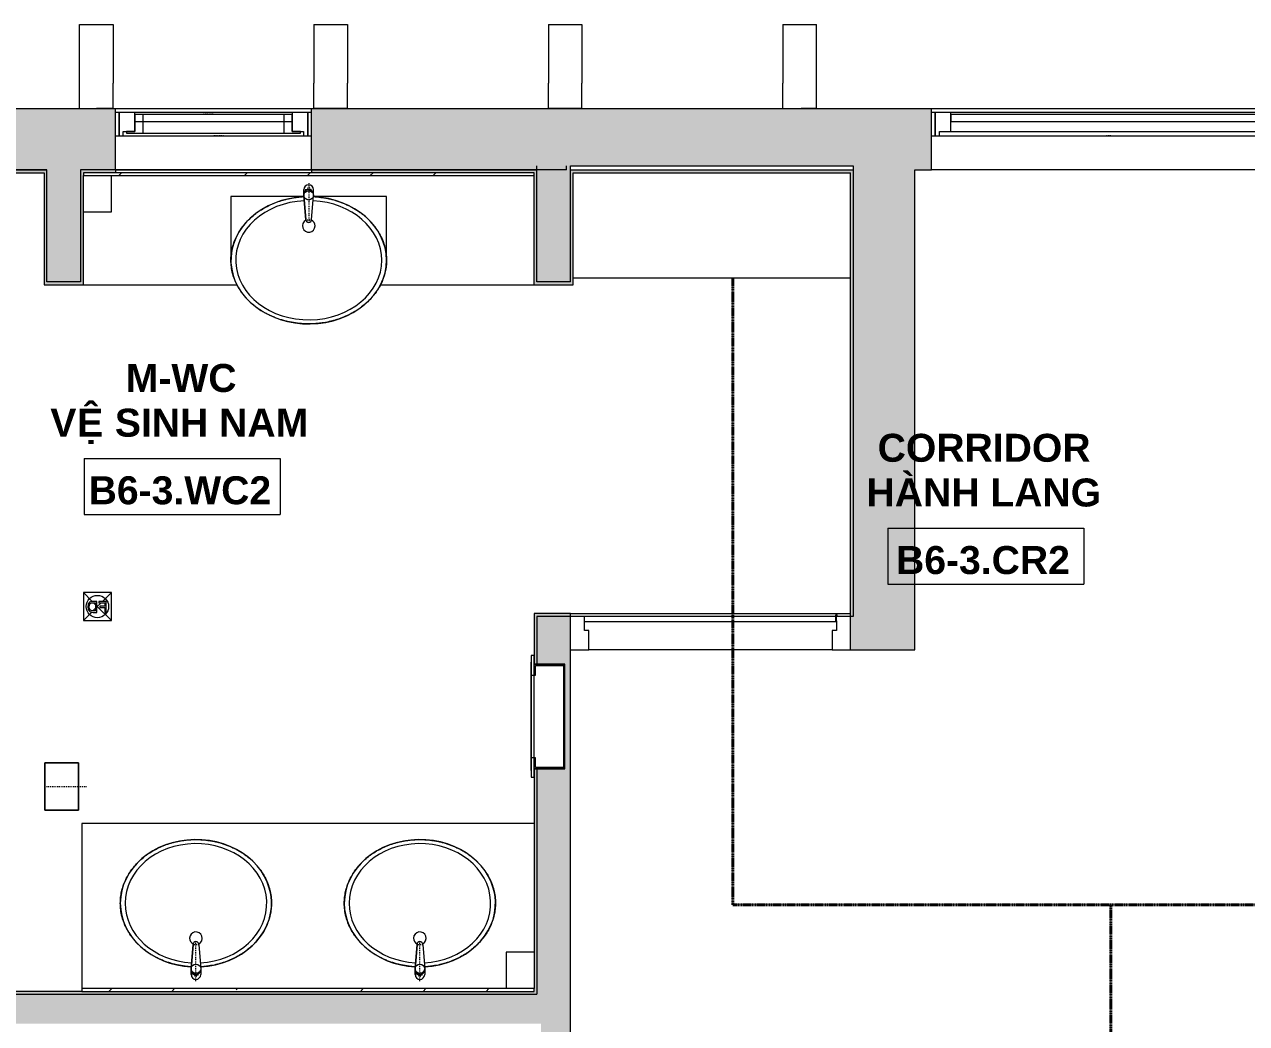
# Model space of a CAD drawing. Header units: millimetres. Extents: x -31340 to 17660, y 19597 to 75297.
# Drawn here: x -8355 to -3990, y 71727 to 75297 of the extents above; entities that cross this region are included whole.
import ezdxf

# ---------------------------------------------------------------- set-up
doc = ezdxf.new("R2010")
doc.units = ezdxf.units.MM
doc.linetypes.add('Dash', pattern=[6.35, 3.175, -3.175])
doc.linetypes.add('dash 1-1', pattern=[2, 1, -1])
for name, color, linetype, lineweight in [('A-AREA-IDEN', 2, 'Continuous', 9), ('A-DETL', 90, 'Continuous', 5), ('A-DOOR', 31, 'Continuous', 5), ('A-DOOR-FRAM', 31, 'Continuous', 5), ('A-FLOR', 192, 'Continuous', 5), ('A-GLAZ', 151, 'Continuous', 5), ('A-GLAZ-CWMG', 51, 'Continuous', 5), ('A-GLAZ-HDLN', 1, 'Dash', 5), ('A-WALL', 113, 'Continuous', 5), ('A-WALL-PATT', 111, 'Continuous', 5), ('P-SANR-FIXT', 6, 'Continuous', 5), ('P-SANR-FIXT-HDLN', 131, 'Dash', 5)]:
    doc.layers.add(name, color=color, linetype=linetype, lineweight=lineweight)
doc.styles.add('Arial_B', font='arialbd.ttf', dxfattribs={"height": 100})
doc.styles.add('Arial_B_1', font='arialbd.ttf', dxfattribs={"height": 100})

# ---------------------------------------------------------------- blocks, each defined once
blk = doc.blocks.new('VGU_CLUSTER_W1A - W2A - W3A - W4 - W5C - W6 - VGU_CLUSTER_W4-8565465-3rd Traffic Floor Plan - Pedestrian')
at = {"layer": 'A-GLAZ', "lineweight": 9}
for p, q in [((-612, 95), (-625, 95)), ((-612, 95), (-612, 12)), ((-556, 95), (-612, 95)), ((-612, 12), (-612, 95)), ((-556, 28), (-556, 95)), ((556, 88), (-556, 88)), ((-556, 88), (-556, 63)), ((612, 95), (556, 95)), ((556, 95), (556, 28)), ((556, 63), (556, 88)), ((612, 12), (612, 95)), ((625, 95), (612, 95)), ((612, 95), (612, 12)), ((-556, 63), (556, 63)), ((-625, 12), (-612, 12)), ((-612, 12), (-597, 12)), ((-597, 12), (-597, 28)), ((-597, 28), (-556, 28)), ((556, 28), (597, 28)), ((597, 28), (597, 12)), ((597, 12), (612, 12)), ((612, 12), (625, 12))]:
    blk.add_line(p, q, dxfattribs=at)
at = {"layer": 'A-GLAZ'}
for p, q in [((556, 95), (-556, 95)), ((-597, 12), (597, 12)), ((-556, 28), (556, 28))]:
    blk.add_line(p, q, dxfattribs=at)
at = {"layer": 'A-GLAZ-HDLN'}
for p in [(-15.2, 12), (15.2, 12)]:
    blk.add_line(p, (0, 12), dxfattribs=at)
blk = doc.blocks.new('TOILET PAPER DISPENSER - DS708PAS-8196662-3rd Traffic Floor Plan - Pedestrian')
at = {"layer": 'P-SANR-FIXT', "color": 7}
for p, q in [((85, 0), (-85, 0)), ((-85, 0), (-85, -120)), ((-85, -120), (-85, 0)), ((-85, 0), (85, 0)), ((85, -120), (85, 0)), ((85, 0), (85, -120)), ((-85, -120), (85, -120)), ((85, -120), (-85, -120))]:
    blk.add_line(p, q, dxfattribs=at)
at = {"layer": 'P-SANR-FIXT-HDLN', "color": 7}
blk.add_line((0, 0), (0, -150), dxfattribs=at)
blk = doc.blocks.new('LAVABOR COUNTER2 - COUNTER TOP 2-9917174-3rd Traffic Floor Plan - Pedestrian')
at = {"layer": 'P-SANR-FIXT', "color": 7}
for p, q in [((808, 600), (-808, 600)), ((-808, 600), (-808, 10))]:
    blk.add_line(p, q, dxfattribs=at)
blk = doc.blocks.new('LAVABOR BASIN - LAVABOR BASIN-11884299-3rd Traffic Floor Plan - Pedestrian')
at = {"layer": 'P-SANR-FIXT', "color": 7}
for start, end in [(295.9753, 180), (180, 243.6978)]:
    blk.add_arc((0, 190), 22.5, start, end, dxfattribs=at)
for major_axis, ratio, start_param, end_param in [((270, 0), 0.842593, 4.77385, 9.424778), ((253, 0), 0.841897, 4.77344, 9.424778), ((270, 0), 0.842593, 3.141593, 4.650928), ((253, 0), 0.841897, 3.141593, 4.649557)]:
    blk.add_ellipse((0, 315), major_axis=major_axis, ratio=ratio, start_param=start_param, end_param=end_param, dxfattribs=at)
for points, knots in [([(-270, 315), (-270, 322), (-269.2, 336), (-265.8, 356.6), (-260.2, 376.8), (-252.4, 396.7), (-242.5, 415.7), (-232.5, 431), (-223.6, 442.7), (-214.1, 454), (-200.9, 467.4), (-186.4, 479.9), (-174.1, 489), (-161.2, 497.7), (-144.2, 507.7), (-122.8, 517.9), (-103.9, 525.2), (-88.4, 530), (-72.9, 534.2), (-56.8, 537.6), (-40.4, 540), (-27.7, 541.4), (-14.2, 542.3), (0, 542.6), (14.2, 542.3), (28.2, 541.4), (42.2, 539.8), (56.2, 537.6), (70, 534.8), (83.5, 531.5), (96.7, 527.5), (109.9, 522.9), (122.7, 517.8), (135.1, 512.1), (147.1, 505.9), (158.8, 499.1), (170, 491.8), (180.7, 484.1), (191, 476), (200.7, 467.3), (210, 458.2), (218.5, 448.8), (226.5, 439), (233.9, 428.8), (240.7, 418.3), (246.8, 407.6), (252.2, 396.6), (256.9, 385.3), (260.9, 373.9), (265.3, 358.5), (269, 339), (270, 323.1), (270, 315)], [-1, -1, -1, -1, -0.970833, -0.941667, -0.9125, -0.883333, -0.854167, -0.825, -0.810417, -0.795833, -0.766667, -0.7375, -0.722917, -0.708333, -0.679167, -0.65, -0.620833, -0.60625, -0.591667, -0.5625, -0.547917, -0.533333, -0.516667, -0.5, -0.483333, -0.466667, -0.45, -0.433333, -0.416667, -0.4, -0.383333, -0.366667, -0.35, -0.333333, -0.316667, -0.3, -0.283333, -0.266667, -0.25, -0.233333, -0.216667, -0.2, -0.183333, -0.166667, -0.15, -0.133333, -0.116667, -0.1, -0.083333, -0.066667, -0.033333, 0, 0, 0, 0]), ([(-16.6, 87.9), (-20.5, 88.1), (-29.1, 88.7), (-42.2, 90.2), (-56.2, 92.4), (-70, 95.2), (-83.5, 98.5), (-96.7, 102.5), (-109.9, 107.1), (-122.7, 112.2), (-135.1, 117.9), (-147.1, 124.1), (-158.8, 130.9), (-170, 138.2), (-180.7, 145.9), (-191, 154), (-200.7, 162.7), (-210, 171.8), (-218.5, 181.2), (-226.5, 191), (-233.9, 201.2), (-240.7, 211.7), (-246.8, 222.4), (-252.2, 233.4), (-256.9, 244.7), (-260.9, 256.1), (-265.3, 271.5), (-269, 291), (-270, 306.9), (-270, 315)], [-0.4804075, -0.4804075, -0.4804075, -0.4804075, -0.4666667, -0.45, -0.4333333, -0.4166667, -0.4, -0.3833333, -0.3666667, -0.35, -0.3333333, -0.3166667, -0.3, -0.2833333, -0.2666667, -0.25, -0.2333333, -0.2166667, -0.2, -0.1833333, -0.1666667, -0.15, -0.1333333, -0.1166667, -0.1, -0.0833333, -0.0666667, -0.0333333, 0, 0, 0, 0]), ([(270, 315), (270, 308), (269.2, 294), (265.8, 273.4), (260.2, 253.2), (252.4, 233.3), (242.5, 214.3), (232.5, 199), (223.6, 187.3), (214.1, 176), (200.9, 162.6), (186.4, 150.1), (174.1, 141), (161.2, 132.3), (144.2, 122.3), (122.8, 112.1), (103.9, 104.8), (88.4, 100), (72.9, 95.8), (56.8, 92.4), (40.4, 90), (28.5, 88.7), (20.5, 88.1), (16.6, 87.9)], [-1, -1, -1, -1, -0.9708333, -0.9416667, -0.9125, -0.8833333, -0.8541667, -0.825, -0.8104167, -0.7958333, -0.7666667, -0.7375, -0.7229167, -0.7083333, -0.6791667, -0.65, -0.6208333, -0.60625, -0.5916667, -0.5625, -0.5479167, -0.5333333, -0.5195925, -0.5195925, -0.5195925, -0.5195925])]:
    blk.add_open_spline(points, degree=3, knots=knots, dxfattribs=at)
blk = doc.blocks.new('Floor Drain-2D _SWA_ - FD-100-11894176-3rd Traffic Floor Plan - Pedestrian')
at = {"layer": 'P-SANR-FIXT', "color": 7}
for p, q in [((1.4, -1.4), (-50, 50)), ((50, 50), (-50, 50)), ((-50, 50), (-50, -50)), ((20.3, 20.3), (50, 50)), ((50, -50), (50, 50)), ((-31.8, 20.8), (-31.8, -18.6)), ((-26.9, 20.8), (-31.8, 20.8)), ((-26.9, 2.9), (-26.9, 20.8)), ((-8.5, 2.9), (-26.9, 2.9)), ((-13.7, -13.7), (1.4, 1.4)), ((-8.5, -2), (-8.5, 2.9)), ((1.4, 20.8), (1.4, -18.6)), ((15.6, 20.8), (1.4, 20.8)), ((6.3, 15.8), (15, 15.8)), ((6.3, -13.7), (6.3, 15.8)), ((6.3, 6.3), (15.7, 15.7)), ((15, 15.8), (21.4, 15.1)), ((22, 20.1), (15.6, 20.8)), ((21.4, 15.1), (25, 13.1)), ((26.7, 18.1), (22, 20.1)), ((25, 13.1), (28, 8.2)), ((30.3, 14.5), (26.7, 18.1)), ((29.1, 0.8), (27, -8.6)), ((28, 8.2), (29.1, 0.8)), ((33, 8.8), (30.3, 14.5)), ((32.5, -8.5), (34, 0.8)), ((34, 0.8), (33, 8.8)), ((-50, -50), (-18.6, -18.6)), ((-31.8, -18.6), (-5.4, -18.6)), ((-26.9, -13.7), (-26.9, -2)), ((-26.9, -2), (-8.5, -2)), ((-5.4, -13.7), (-26.9, -13.7)), ((-5.4, -18.6), (-5.4, -13.7)), ((1.4, -18.6), (15, -18.6)), ((13.7, -13.7), (6.3, -6.3)), ((14.9, -13.7), (6.3, -13.7)), ((21.9, -12.9), (14.9, -13.7)), ((15, -18.6), (22, -18.1)), ((50, -50), (18.4, -18.4)), ((27, -8.6), (21.9, -12.9)), ((22, -18.1), (27.8, -15.2)), ((27.8, -15.2), (32.5, -8.5)), ((-50, -50), (50, -50))]:
    blk.add_line(p, q, dxfattribs=at)
blk.add_circle((0, 0), 40, dxfattribs=at)
blk = doc.blocks.new('LAVABOR COUNTER2 - COUNTER TOP 400-9917175-3rd Traffic Floor Plan - Pedestrian')
at = {"layer": 'P-SANR-FIXT', "color": 7}
for p, q in [((-256, 400), (-805, 400)), ((805, 400), (256, 400))]:
    blk.add_line(p, q, dxfattribs=at)
blk = doc.blocks.new('LAVABOR BASIN-SEMI - LAVABOR BASIN - SEMI-11886328-3rd Traffic Floor Plan - Pedestrian')
at = {"layer": 'P-SANR-FIXT', "color": 7}
for p, q in [((-278, 312.5), (-278, 85)), ((278, 85), (278, 312.5)), ((-278, 85), (-16.9, 85)), ((16.9, 85), (278, 85))]:
    blk.add_line(p, q, dxfattribs=at)
for start, end in [(296.2993, 180), (180, 244.022)]:
    blk.add_arc((0, 190), 22.5, start, end, dxfattribs=at)
for major_axis, ratio, start_param, end_param in [((278, 0), 0.818345, 4.772833, 9.424778), ((261, 0), 0.816092, 4.772382, 9.424778), ((278, 0), 0.818345, 3.141593, 4.651945), ((261, 0), 0.816092, 3.141593, 4.65238)]:
    blk.add_ellipse((0, 312.5), major_axis=major_axis, ratio=ratio, start_param=start_param, end_param=end_param, dxfattribs=at)
for points, knots in [([(-278, 312.5), (-278, 319.5), (-277.2, 333.5), (-273.7, 354.1), (-268, 374.3), (-259.9, 394.2), (-249.7, 413.2), (-239.4, 428.5), (-230.2, 440.2), (-220.4, 451.5), (-206.9, 464.9), (-191.9, 477.4), (-179.3, 486.5), (-166, 495.2), (-148.5, 505.2), (-126.5, 515.4), (-107, 522.7), (-91.1, 527.5), (-75, 531.7), (-58.4, 535.1), (-41.6, 537.5), (-28.5, 538.9), (-14.6, 539.8), (0, 540.1), (14.6, 539.8), (29.1, 538.9), (43.4, 537.3), (57.8, 535.1), (72, 532.3), (85.9, 529), (99.6, 525), (113.1, 520.4), (126.3, 515.3), (139.1, 509.6), (151.4, 503.4), (163.5, 496.6), (175.1, 489.3), (186.1, 481.6), (196.6, 473.5), (206.7, 464.8), (216.2, 455.7), (225, 446.3), (233.2, 436.5), (240.9, 426.3), (247.8, 415.8), (254.1, 405.1), (259.6, 394.1), (264.5, 382.8), (268.7, 371.4), (273.2, 356), (276.9, 336.5), (278, 320.6), (278, 312.5)], [-1, -1, -1, -1, -0.970833, -0.941667, -0.9125, -0.883333, -0.854167, -0.825, -0.810417, -0.795833, -0.766667, -0.7375, -0.722917, -0.708333, -0.679167, -0.65, -0.620833, -0.60625, -0.591667, -0.5625, -0.547917, -0.533333, -0.516667, -0.5, -0.483333, -0.466667, -0.45, -0.433333, -0.416667, -0.4, -0.383333, -0.366667, -0.35, -0.333333, -0.316667, -0.3, -0.283333, -0.266667, -0.25, -0.233333, -0.216667, -0.2, -0.183333, -0.166667, -0.15, -0.133333, -0.116667, -0.1, -0.083333, -0.066667, -0.033333, 0, 0, 0, 0]), ([(-16.9, 85.4), (-20.9, 85.6), (-29.8, 86.2), (-43.4, 87.7), (-57.8, 89.9), (-72, 92.7), (-85.9, 96), (-99.6, 100), (-113.1, 104.6), (-126.3, 109.7), (-139.1, 115.4), (-151.4, 121.6), (-163.5, 128.4), (-175.1, 135.7), (-186.1, 143.4), (-196.6, 151.5), (-206.7, 160.2), (-216.2, 169.3), (-225, 178.7), (-233.2, 188.5), (-240.9, 198.7), (-247.8, 209.2), (-254.1, 219.9), (-259.6, 230.9), (-264.5, 242.2), (-268.7, 253.6), (-273.2, 269), (-276.9, 288.5), (-278, 304.4), (-278, 312.5)], [-0.4807325, -0.4807325, -0.4807325, -0.4807325, -0.4666667, -0.45, -0.4333333, -0.4166667, -0.4, -0.3833333, -0.3666667, -0.35, -0.3333333, -0.3166667, -0.3, -0.2833333, -0.2666667, -0.25, -0.2333333, -0.2166667, -0.2, -0.1833333, -0.1666667, -0.15, -0.1333333, -0.1166667, -0.1, -0.0833333, -0.0666667, -0.0333333, 0, 0, 0, 0]), ([(278, 312.5), (278, 305.5), (277.2, 291.5), (273.7, 270.9), (268, 250.7), (259.9, 230.8), (249.7, 211.8), (239.4, 196.5), (230.2, 184.8), (220.4, 173.5), (206.9, 160.1), (191.9, 147.6), (179.3, 138.5), (166, 129.8), (148.5, 119.8), (126.5, 109.6), (107, 102.3), (91.1, 97.5), (75, 93.3), (58.4, 89.9), (41.6, 87.5), (29.2, 86.2), (20.9, 85.6), (16.9, 85.4)], [-1, -1, -1, -1, -0.9708333, -0.9416667, -0.9125, -0.8833333, -0.8541667, -0.825, -0.8104167, -0.7958333, -0.7666667, -0.7375, -0.7229167, -0.7083333, -0.6791667, -0.65, -0.6208333, -0.60625, -0.5916667, -0.5625, -0.5479167, -0.5333333, -0.5192675, -0.5192675, -0.5192675, -0.5192675])]:
    blk.add_open_spline(points, degree=3, knots=knots, dxfattribs=at)
blk = doc.blocks.new('Mirror1 - Type 3-10973679-3rd Traffic Floor Plan - Pedestrian')
at = {"layer": 'P-SANR-FIXT'}
h = blk.add_hatch(dxfattribs=at)
h.set_pattern_fill('FP_17', color=256, style=0, pattern_type=2)
h.set_pattern_definition([(225, (-7217.94, 71837), (-84.19025, -308.69666), [396.875, -79.375, 1.676, -77.699])])
h.paths.add_polyline_path([(177.9, -5), (-683, -5), (-683, -15), (933, -15), (933, -5), (756, -5)])
at = {"layer": 'P-SANR-FIXT', "color": 7}
for p, q in [((933, -5), (-683, -5)), ((-683, -5), (-683, -15)), ((-683, -15), (933, -15)), ((933, -15), (933, -5))]:
    blk.add_line(p, q, dxfattribs=at)
blk = doc.blocks.new('hop xit xa phong - LT764-V21-3rd Traffic Floor Plan - Pedestrian')
at = {"layer": 'P-SANR-FIXT', "color": 7}
for p, q in [((50, 0), (50, 130)), ((50, 0), (50, 130)), ((-50, 0), (50, 0)), ((-50, 0), (50, 0))]:
    blk.add_line(p, q, dxfattribs=at)
blk = doc.blocks.new('BASIN TAP 1 - BASIN TAP 1_ERASE_-11877606-3rd Traffic Floor Plan - Pedestrian')
at = {"layer": 'P-SANR-FIXT', "color": 7}
for p, q in [((-17.2, 44.2), (-10, 131.2)), ((-10, 131.2), (-17.2, 44.2)), ((10, 131.2), (17.3, 44.2)), ((10, 131.2), (17.3, 44.2)), ((-17.2, 23.4), (-17.2, 44.2)), ((-17.2, 44.2), (-17.2, 23.4)), ((17.3, 44.2), (17.3, 23.4)), ((17.3, 44.2), (17.3, 23.4))]:
    blk.add_line(p, q, dxfattribs=at)
for centre, radius, start, end in [((0, 131.2), 10, 0, 180), ((0, 131.2), 10, 0, 180), ((0, 23.4), 17.2, 180, 0), ((0, 23.4), 17.2, 180, 0)]:
    blk.add_arc(centre, radius, start, end, dxfattribs=at)
blk.add_ellipse((0, 44.2), major_axis=(-17.2, 0), ratio=0.965926, dxfattribs=at)
blk.add_ellipse((0, 40.4), major_axis=(-17.2, 0), ratio=0.965926, start_param=0, end_param=3.141593, dxfattribs=at)
at = {"layer": 'P-SANR-FIXT-HDLN', "color": 7}
for p, q in [((-12.5, 131.3), (12.5, 131.3)), ((0, 0), (0, 143.8)), ((-12.5, 23.4), (12.5, 23.4))]:
    blk.add_line(p, q, dxfattribs=at)
blk.add_circle((0, 23.4), 6.5, dxfattribs=at)
blk = doc.blocks.new('Mirror1 - Type 4-10973680-3rd Traffic Floor Plan - Pedestrian')
at = {"layer": 'P-SANR-FIXT'}
h = blk.add_hatch(dxfattribs=at)
h.set_pattern_fill('FP_18', color=256, style=0, pattern_type=2)
h.set_pattern_definition([(45, (7464.94, -74772), (84.19025, 308.69666), [396.875, -79.375, 1.676, -77.699])])
h.paths.add_polyline_path([(647.2, -15), (930, -15), (930, -5), (-680, -5), (-680, -15), (134.7, -15)])
at = {"layer": 'P-SANR-FIXT', "color": 7}
for p, q in [((-632.6, -5), (-680, -5)), ((-680, -5), (-680, -15)), ((-680, -15), (930, -15))]:
    blk.add_line(p, q, dxfattribs=at)
blk = doc.blocks.new('hop xit xa phong - LT764-V22-3rd Traffic Floor Plan - Pedestrian')
at = {"layer": 'P-SANR-FIXT', "color": 7}
for p, q in [((50, 130), (-50, 130)), ((-50, 130), (-50, 0)), ((50, 130), (-50, 130)), ((-50, 130), (-50, 0))]:
    blk.add_line(p, q, dxfattribs=at)
blk = doc.blocks.new('BASIN TAP 1 - BASIN TAP 1_ERASE_-8215750-3rd Traffic Floor Plan - Pedestrian')
at = {"layer": 'P-SANR-FIXT', "color": 7}
for p, q in [((-17.2, -23.4), (-17.2, -44.2)), ((-17.2, -44.2), (-17.2, -23.4)), ((17.3, -44.2), (17.3, -23.4)), ((17.3, -44.2), (17.3, -23.4)), ((-17.2, -44.2), (-10, -131.2)), ((-10, -131.2), (-17.2, -44.2)), ((10, -131.2), (17.3, -44.2)), ((10, -131.2), (17.3, -44.2))]:
    blk.add_line(p, q, dxfattribs=at)
for centre, radius, start, end in [((0, -23.4), 17.3, 0, 180), ((0, -23.4), 17.3, 360, 180), ((0, -131.2), 10, 180, 360), ((0, -131.2), 10, 180, 360)]:
    blk.add_arc(centre, radius, start, end, dxfattribs=at)
blk.add_ellipse((0, -40.4), major_axis=(17.2, 0), ratio=0.965926, start_param=0, end_param=3.141593, dxfattribs=at)
blk.add_ellipse((0, -44.2), major_axis=(17.2, 0), ratio=0.965926, dxfattribs=at)
at = {"layer": 'P-SANR-FIXT-HDLN', "color": 7}
for p, q in [((0, 0), (0, -143.8)), ((-12.5, -23.4), (12.5, -23.4)), ((-12.5, -131.3), (12.5, -131.3))]:
    blk.add_line(p, q, dxfattribs=at)
blk.add_circle((0, -23.4), 6.5, dxfattribs=at)
blk = doc.blocks.new('DP3-D301 - DP3-D301-9167286-3rd Traffic Floor Plan - Pedestrian')
at = {"layer": 'A-DOOR'}
for p, q in [((447, 63.1), (447, 44.1)), ((447, 44.1), (450, 44.1)), ((450, 44.1), (450, 58.5))]:
    blk.add_line(p, q, dxfattribs=at)
for centre, radius, start, end in [((450, 63.1), 3, 290.6789, 180), ((450, 63.1), 3, 48.0065, 121.3362), ((450, 63.1), 3, 48.0065, 121.3362), ((450, 63.1), 3, 48.0065, 121.3362), ((450, 63.1), 3, 48.0065, 121.3362), ((450, 63.1), 3, 48.0065, 121.3362), ((450, 63.1), 3, 48.0065, 121.3362), ((450, 63.1), 3, 48.0065, 121.3362), ((452.2, 58.4), 2.19, 120.9247, 176.9338)]:
    blk.add_arc(centre, radius, start, end, dxfattribs=at)
at = {"layer": 'A-DOOR-FRAM'}
for p, q in [((-450, 60), (-500, 60)), ((-450, 10), (-450, 60)), ((450, 44.1), (450, 10)), ((500, 60), (450.7, 60)), ((-435, 10), (-450, 10)), ((-435, -60), (-435, 10)), ((450, 10), (435, 10)), ((435, 10), (435, -60)), ((-500, -60), (-435, -60)), ((435, -60), (500, -60))]:
    blk.add_line(p, q, dxfattribs=at)
blk = doc.blocks.new('VGU_CLUSTER_W1B - W2B - W3B - VGU_CLUSTER_W3B-8562587-3rd Traffic Floor Plan - Pedestrian')
at = {"layer": 'A-GLAZ', "lineweight": 9}
for p, q in [((-337, 95), (-350, 95)), ((-337, 95), (-337, 12)), ((-281, 95), (-337, 95)), ((-337, 12), (-337, 95)), ((-281, 28), (-281, 95)), ((-281, 88), (-281, 28)), ((-251, 88), (-281, 88)), ((281, 88), (-281, 88)), ((-281, 88), (-281, 63)), ((-251, 21), (-251, 88)), ((281, 88), (251, 88)), ((251, 88), (251, 21)), ((337, 95), (281, 95)), ((281, 95), (281, 28)), ((281, 28), (281, 88)), ((281, 63), (281, 88)), ((337, 12), (337, 95)), ((350, 95), (337, 95)), ((337, 95), (337, 12)), ((-281, 63), (281, 63)), ((-350, 12), (-337, 12)), ((-337, 12), (-322, 12)), ((-322, 12), (-322, 28)), ((-322, 28), (-281, 28)), ((-281, 28), (-311, 28)), ((-311, 28), (-311, 21)), ((-311, 21), (-251, 21)), ((251, 21), (311, 21)), ((311, 28), (281, 28)), ((281, 28), (322, 28)), ((311, 21), (311, 28)), ((322, 28), (322, 12)), ((322, 12), (337, 12)), ((337, 12), (350, 12))]:
    blk.add_line(p, q, dxfattribs=at)
at = {"layer": 'A-GLAZ'}
for p, q in [((281, 95), (-281, 95)), ((-322, 12), (322, 12)), ((-251, 21), (251, 21))]:
    blk.add_line(p, q, dxfattribs=at)
at = {"layer": 'A-GLAZ-HDLN'}
for p, q in [((-36.1, 95), (0, 95)), ((36.1, 95), (0, 95)), ((-36.1, 12), (0, 12)), ((36.1, 12), (0, 12))]:
    blk.add_line(p, q, dxfattribs=at)
blk = doc.blocks.new('TOWEL AND WASTE 1 - towel_dwg-11893426-3rd Traffic Floor Plan - Pedestrian')
at = {"layer": 'P-SANR-FIXT', "color": 7, "flags": 128}
blk.add_lwpolyline([(32597.9, 0), (32984.9, 0), (32597.9, 0)], dxfattribs=at)
blk.add_lwpolyline([(32597.9, 0), (32984.9, 0), (32597.9, 0)], dxfattribs=at)
blk = doc.blocks.new('TOWEL AND WASTE 1 - Towel And Waste-13_1-V45-3rd Traffic Floor Plan - Pedestrian')
at = {"layer": 'P-SANR-FIXT', "color": 7}
for p, q in [((-92.5, 15), (-92.5, 5)), ((-22.5, 15), (-92.5, 15)), ((-92.5, 5), (-62, 5)), ((-62, 5), (-62, -104.9)), ((-62, 5), (312, 5)), ((-62, -99.9), (-62, 5)), ((-57, 0), (-22.5, 0)), ((-57, -99.9), (-57, 0)), ((-22.5, 0), (-22.5, 15)), ((272.5, 15), (272.5, 0)), ((342.5, 15), (272.5, 15)), ((272.5, 0), (307, 0)), ((307, 0), (307, -99.9)), ((312, 5), (342.5, 5)), ((312, -104.9), (312, 5)), ((312, 5), (312, -99.9)), ((342.5, 5), (342.5, 15)), ((312, -99.9), (-62, -99.9)), ((-62, -104.9), (312, -104.9)), ((307, -99.9), (-57, -99.9))]:
    blk.add_line(p, q, dxfattribs=at)
blk.add_blockref('TOWEL AND WASTE 1 - towel_dwg-11893426-3rd Traffic Floor Plan - Pedestrian', (-32666.4, 16))
blk = doc.blocks.new('Room Tag - Room Tag-8377849-3rd Traffic Floor Plan - Pedestrian')
at = {"layer": 'A-AREA-IDEN'}
for p, q in [((-7, -0.80625), (-7, -4.80625)), ((-7, -0.80625), (7, -0.80625)), ((7, -0.80625), (7, -4.80625)), ((-7, -4.80625), (7, -4.80625))]:
    blk.add_line(p, q, dxfattribs=at)

msp = doc.modelspace()

# ---------------------------------------------------------------- hatches: boundary and pattern name
at = {"layer": 'A-WALL-PATT'}
h = msp.add_hatch(color=256, dxfattribs=at)
h.paths.add_polyline_path([(-9677.2, 74777), (-8097.5, 74777), (-8097.5, 74997), (-9774.9, 74997), (-9774.9, 74777), (-9692.2, 74777)])
h.paths.add_polyline_path([(-9677.2, 74899), (-9705.2, 74899), (-9705.2, 74982), (-9005.2, 74982), (-9005.2, 74899), (-9130.2, 74899)])
h = msp.add_hatch(color=256, dxfattribs=at)
h.paths.add_polyline_path([(-6418.9, 74777), (-6418.9, 74792), (-6524.9, 74792), (-6524.9, 74997), (-7330.2, 74997), (-7330.2, 74777), (-6524.9, 74777)])
h.paths.add_polyline_path([(-8030.2, 74777), (-8030.2, 74997), (-8097.5, 74997), (-8097.5, 74777)])
for points in [[(-6404.9, 74792), (-5581.3, 74792), (-5581.3, 74997), (-6524.9, 74997), (-6524.9, 74792)], [(-5364.9, 74792), (-5364.9, 74997), (-5581.3, 74997), (-5581.3, 74792), (-5394.9, 74792)], [(-6404.9, 74679.4), (-6404.9, 74792), (-6524.9, 74792), (-6524.9, 74679.4)], [(-5364.9, 74429.5), (-5174.9, 74429.5), (-5174.9, 74777), (-5364.9, 74777), (-5364.9, 74792), (-5394.9, 74792), (-5394.9, 74429.5)], [(-9774.9, 74767), (-8274.9, 74767), (-8274.9, 74777), (-9774.9, 74777)], [(-8274.9, 74767), (-8284.9, 74767), (-8284.9, 74377), (-8274.9, 74377)], [(-8154.9, 74777), (-8274.9, 74777), (-8274.9, 74377), (-8154.9, 74377)], [(-8154.9, 74767), (-8097.5, 74767), (-8097.5, 74777), (-8154.9, 74777)], [(-8144.9, 74377), (-8144.9, 74767), (-8154.9, 74767), (-8154.9, 74377)], [(-6524.9, 74679.4), (-6524.9, 74777), (-6534.9, 74777), (-6534.9, 74679.4)], [(-6394.9, 74679.4), (-6394.9, 74777), (-6404.9, 74777), (-6404.9, 74679.4)], [(-6394.9, 74767), (-5581.3, 74767), (-5581.3, 74777), (-6394.9, 74777)], [(-5404.9, 74777), (-5581.3, 74777), (-5581.3, 74767), (-5404.9, 74767)], [(-5394.9, 73192), (-5394.9, 74777), (-5404.9, 74777), (-5404.9, 73192)], [(-6524.9, 74377), (-6524.9, 74679.4), (-6534.9, 74679.4), (-6534.9, 74377)], [(-6404.9, 74679.4), (-6524.9, 74679.4), (-6524.9, 74377), (-6404.9, 74377)], [(-6394.9, 74679.4), (-6404.9, 74679.4), (-6404.9, 74377), (-6394.9, 74377)], [(-5174.9, 73062), (-5174.9, 74429.5), (-5394.9, 74429.5), (-5394.9, 73062)], [(-8144.9, 74367), (-8144.9, 74377), (-8284.9, 74377), (-8284.9, 74367), (-8154.9, 74367)], [(-6404.9, 74367), (-6394.9, 74367), (-6394.9, 74377), (-6534.9, 74377), (-6534.9, 74367), (-6524.9, 74367)], [(-6404.9, 71727), (-6404.9, 73182), (-6524.9, 73182), (-6524.9, 73011.5), (-6430.1, 73011.5), (-6430.1, 72637.5), (-6524.9, 72637.5), (-6524.9, 71727), (-6509.9, 71727)], [(-5404.9, 73062), (-5394.9, 73062), (-5394.9, 73182), (-5404.9, 73182), (-5404.9, 73148.7)], [(-9999.9, 71727), (-6524.9, 71727), (-6524.9, 71832), (-9999.9, 71832)], [(-9974.9, 71832), (-6524.9, 71832), (-6524.9, 71842), (-9974.9, 71842)], [(-6457.4, 71527), (-6457.4, 71542), (-6404.9, 71542), (-6404.9, 71727), (-6509.9, 71727), (-6509.9, 71527)]]:
    msp.add_hatch(color=256, dxfattribs=at).paths.add_polyline_path(points)
h = msp.add_hatch(color=256, dxfattribs=at)
h.paths.add_polyline_path([(-5114.9, 74777), (-5114.9, 74997), (-5364.9, 74997), (-5364.9, 74777), (-5174.9, 74777)])
h.paths.add_polyline_path([(-3804.9, 74777), (-3804.9, 74997), (-3864.9, 74997), (-3864.9, 74777)])
h = msp.add_hatch(color=256, dxfattribs=at)
h.paths.add_polyline_path([(-6817.7, 74767), (-6534.9, 74767), (-6534.9, 74777), (-7330.2, 74777), (-7330.2, 74767)])
h.paths.add_polyline_path([(-8097.5, 74767), (-8030.2, 74767), (-8030.2, 74777), (-8097.5, 74777)])
h = msp.add_hatch(color=256, dxfattribs=at)
h.paths.add_polyline_path([(-6524.9, 71842), (-6524.9, 72637.5), (-6534.9, 72637.5), (-6534.9, 71842)])
h.paths.add_polyline_path([(-6526.2, 73011.5), (-6524.9, 73011.5), (-6524.9, 73192), (-6534.9, 73192), (-6534.9, 73011.5)])
h = msp.add_hatch(color=256, dxfattribs=at)
h.paths.add_polyline_path([(-5394.9, 73182), (-5394.9, 73192), (-5404.9, 73192), (-5404.9, 73182)])
h.paths.add_polyline_path([(-6404.9, 73182), (-6404.9, 73192), (-6524.9, 73192), (-6524.9, 73182)])

# ---------------------------------------------------------------- linework, layer by layer
at = {"layer": 'A-DETL', "linetype": 'dash 1-1', "lineweight": 40}
for p, q in [((-5824.9, 72151), (-5824.9, 74392)), ((-5824.9, 72151), (-2424.9, 72151)), ((-4474.9, 72151), (-4474.9, 23251))]:
    msp.add_line(p, q, dxfattribs=at)
at = {"layer": 'A-FLOR'}
for p, q in [((-6394.9, 74392), (-5404.9, 74392)), ((-5454.9, 73162), (-6354.9, 73162)), ((-5469.9, 73062), (-6339.9, 73062))]:
    msp.add_line(p, q, dxfattribs=at)
at = {"layer": 'A-GLAZ-CWMG'}
for p, q in [((-8159, 74997), (-8159, 75297)), ((-8159, 75297), (-8039, 75297)), ((-8039, 75297), (-8039, 75086.7)), ((-7321.5, 75297), (-7321.5, 75086.7)), ((-7321.5, 75297), (-7201.5, 75297)), ((-7201.5, 75297), (-7201.5, 75086.7)), ((-6484, 75297), (-6484, 75086.7)), ((-6484, 75297), (-6364, 75297)), ((-6364, 75297), (-6364, 75086.7)), ((-5646.5, 75297), (-5646.5, 75086.7)), ((-5646.5, 75297), (-5526.5, 75297)), ((-5526.5, 74997), (-5526.5, 75297)), ((-8039, 74997), (-8039, 75086.7)), ((-7321.5, 74997), (-7321.5, 75086.7)), ((-7201.5, 74997), (-7201.5, 75086.7)), ((-6484, 74997), (-6484, 75086.7)), ((-6364, 74997), (-6364, 75086.7)), ((-5646.5, 74997), (-5646.5, 75086.7)), ((-8159, 74997), (-8097.5, 74997)), ((-8039, 74997), (-8097.5, 74997)), ((-7201.5, 74997), (-7321.5, 74997)), ((-6364, 74997), (-6484, 74997)), ((-5646.5, 74997), (-5581.3, 74997)), ((-5526.5, 74997), (-5581.3, 74997))]:
    msp.add_line(p, q, dxfattribs=at)
at = {"layer": 'A-WALL', "lineweight": 15}
for p, q in [((-10684.9, 74997), (-8030.2, 74997)), ((-8030.2, 74777), (-8030.2, 74997)), ((-7330.2, 74777), (-7330.2, 74997)), ((-7330.2, 74997), (-5114.9, 74997)), ((-5114.9, 74777), (-5114.9, 74997)), ((-6524.9, 74377), (-6524.9, 74792)), ((-6418.9, 74777), (-6418.9, 74792)), ((-6404.9, 74792), (-5394.9, 74792)), ((-6404.9, 74377), (-6404.9, 74792)), ((-5394.9, 74792), (-5394.9, 73182)), ((-9774.9, 74777), (-8274.9, 74777)), ((-8274.9, 74777), (-9774.9, 74777)), ((-9015.8, 74767), (-8284.9, 74767)), ((-8284.9, 74767), (-8284.9, 74367)), ((-8274.9, 74377), (-8274.9, 74777)), ((-8030.2, 74777), (-8154.9, 74777)), ((-8030.2, 74777), (-8154.9, 74777)), ((-8154.9, 74777), (-8154.9, 74377)), ((-8144.9, 74367), (-8144.9, 74757)), ((-8030.2, 74767), (-8097.5, 74767)), ((-8030.2, 74777), (-8030.2, 74767)), ((-6418.9, 74777), (-7330.2, 74777)), ((-7330.2, 74777), (-6524.9, 74777)), ((-7330.2, 74777), (-7330.2, 74767)), ((-6534.9, 74767), (-7330.2, 74767)), ((-6534.9, 74367), (-6534.9, 74767)), ((-6404.9, 74777), (-5394.9, 74777)), ((-6394.9, 74367), (-6394.9, 74767)), ((-6394.9, 74767), (-5404.9, 74767)), ((-5404.9, 73062), (-5404.9, 74767)), ((-5174.9, 73062), (-5174.9, 74777)), ((-5174.9, 74777), (-5114.9, 74777)), ((-8284.9, 74367), (-8144.9, 74367)), ((-8154.9, 74377), (-8274.9, 74377)), ((-6534.9, 74367), (-6394.9, 74367)), ((-6404.9, 74377), (-6524.9, 74377)), ((-6534.9, 73192), (-6534.9, 73011.5)), ((-6404.9, 73192), (-6534.9, 73192)), ((-6524.9, 73182), (-6524.9, 73011.5)), ((-6404.9, 73182), (-6524.9, 73182)), ((-6404.9, 71542), (-6404.9, 73192)), ((-5394.9, 73182), (-5404.9, 73182)), ((-5404.9, 73062), (-5174.9, 73062)), ((-6534.9, 72637.5), (-6534.9, 71852)), ((-6524.9, 72637.5), (-6524.9, 71832)), ((-9984.9, 71832), (-6524.9, 71832)), ((-8150.9, 71842), (-9974.9, 71842))]:
    msp.add_line(p, q, dxfattribs=at)
at = {"layer": 'A-WALL'}
for p, q in [((-8030.2, 74997), (-7330.2, 74997)), ((-5114.9, 74997), (-3864.9, 74997)), ((-7330.2, 74777), (-8030.2, 74777)), ((-8030.2, 74777), (-7330.2, 74777)), ((-7330.2, 74767), (-8030.2, 74767)), ((-3864.9, 74777), (-5114.9, 74777)), ((-6404.9, 73192), (-5404.9, 73192)), ((-5457.9, 73182), (-6354.9, 73182))]:
    msp.add_line(p, q, dxfattribs=at)

# ---------------------------------------------------------------- block references
at = {"layer": 'A-AREA-IDEN', "xscale": 49.99999999999998, "yscale": 49.99999999999998, "zscale": 49.99999999999998}
for p in [(-7791.7, 73786.3), (-4920.8, 73536.9)]:
    msp.add_blockref('Room Tag - Room Tag-8377849-3rd Traffic Floor Plan - Pedestrian', p, dxfattribs=at)
at = {"layer": 'A-DOOR-FRAM'}
msp.add_blockref('DP3-D301 - DP3-D301-9167286-3rd Traffic Floor Plan - Pedestrian', (-5904.9, 73122), dxfattribs=at)
at = {"layer": 'A-GLAZ'}
for name, p in [('VGU_CLUSTER_W1B - W2B - W3B - VGU_CLUSTER_W3B-8562587-3rd Traffic Floor Plan - Pedestrian', (-7680.2, 74887)), ('VGU_CLUSTER_W1A - W2A - W3A - W4 - W5C - W6 - VGU_CLUSTER_W4-8565465-3rd Traffic Floor Plan - Pedestrian', (-4489.9, 74887))]:
    msp.add_blockref(name, p, dxfattribs=at)
at = {"layer": 'P-SANR-FIXT', "color": 7}
for name, p in [('Mirror1 - Type 4-10973680-3rd Traffic Floor Plan - Pedestrian', (-7464.9, 74772)), ('BASIN TAP 1 - BASIN TAP 1_ERASE_-8215750-3rd Traffic Floor Plan - Pedestrian', (-7339.9, 74730.4)), ('LAVABOR COUNTER2 - COUNTER TOP 2-9917174-3rd Traffic Floor Plan - Pedestrian', (-7342.9, 71842)), ('LAVABOR BASIN - LAVABOR BASIN-11884299-3rd Traffic Floor Plan - Pedestrian', (-7742.9, 71842)), ('LAVABOR BASIN - LAVABOR BASIN-11884299-3rd Traffic Floor Plan - Pedestrian', (-6942.9, 71842)), ('BASIN TAP 1 - BASIN TAP 1_ERASE_-11877606-3rd Traffic Floor Plan - Pedestrian', (-7742.9, 71878.6)), ('BASIN TAP 1 - BASIN TAP 1_ERASE_-11877606-3rd Traffic Floor Plan - Pedestrian', (-6942.9, 71878.6))]:
    msp.add_blockref(name, p, dxfattribs=at)
for name, p, rotation in [('hop xit xa phong - LT764-V22-3rd Traffic Floor Plan - Pedestrian', (-8094.9, 74757), 180), ('LAVABOR BASIN-SEMI - LAVABOR BASIN - SEMI-11886328-3rd Traffic Floor Plan - Pedestrian', (-7339.9, 74767), 180), ('LAVABOR COUNTER2 - COUNTER TOP 400-9917175-3rd Traffic Floor Plan - Pedestrian', (-7339.9, 74767), 180), ('Floor Drain-2D _SWA_ - FD-100-11894176-3rd Traffic Floor Plan - Pedestrian', (-8094.9, 73217), 180), ('TOWEL AND WASTE 1 - Towel And Waste-13_1-V45-3rd Traffic Floor Plan - Pedestrian', (-6529.9, 72699.5), 90), ('TOILET PAPER DISPENSER - DS708PAS-8196662-3rd Traffic Floor Plan - Pedestrian', (-8282.9, 72574), 90.00001672904199), ('hop xit xa phong - LT764-V21-3rd Traffic Floor Plan - Pedestrian', (-6584.9, 71982), 180), ('Mirror1 - Type 3-10973679-3rd Traffic Floor Plan - Pedestrian', (-7217.9, 71837), 180)]:
    msp.add_blockref(name, p, dxfattribs=dict(at, rotation=rotation))

# ---------------------------------------------------------------- texts
at = {"layer": 'A-AREA-IDEN', "char_height": 100, "attachment_point": 1}
for s, insert, width, style in [('M-WC', (-7993.3, 74083.7), 485.021, 'Arial_B'), ('\\fArial|b1|i0|c254|p34|;Ệ', (-8167.1, 73924), 116.245, 'Arial_B_1'), ('\\fArial|b1|i0|c0|p34|;V', (-8263, 73924), 116.245, 'Arial_B'), (' SINH NAM', (-8071.2, 73924), 905.907, 'Arial_B'), ('CORRIDOR', (-5307.7, 73834.3), 933.966, 'Arial_B'), ('HÀNH LANG', (-5347.4, 73674.6), 1030.168, 'Arial_B'), ('B6-3.WC2', (-8126.1, 73682.5), 797.679, 'Arial_B'), ('B6-3.CR2', (-5242, 73433.2), 765.612, 'Arial_B')]:
    msp.add_mtext(s, dxfattribs=dict(at, insert=insert, width=width, style=style))

doc.saveas('drawing.dxf')
